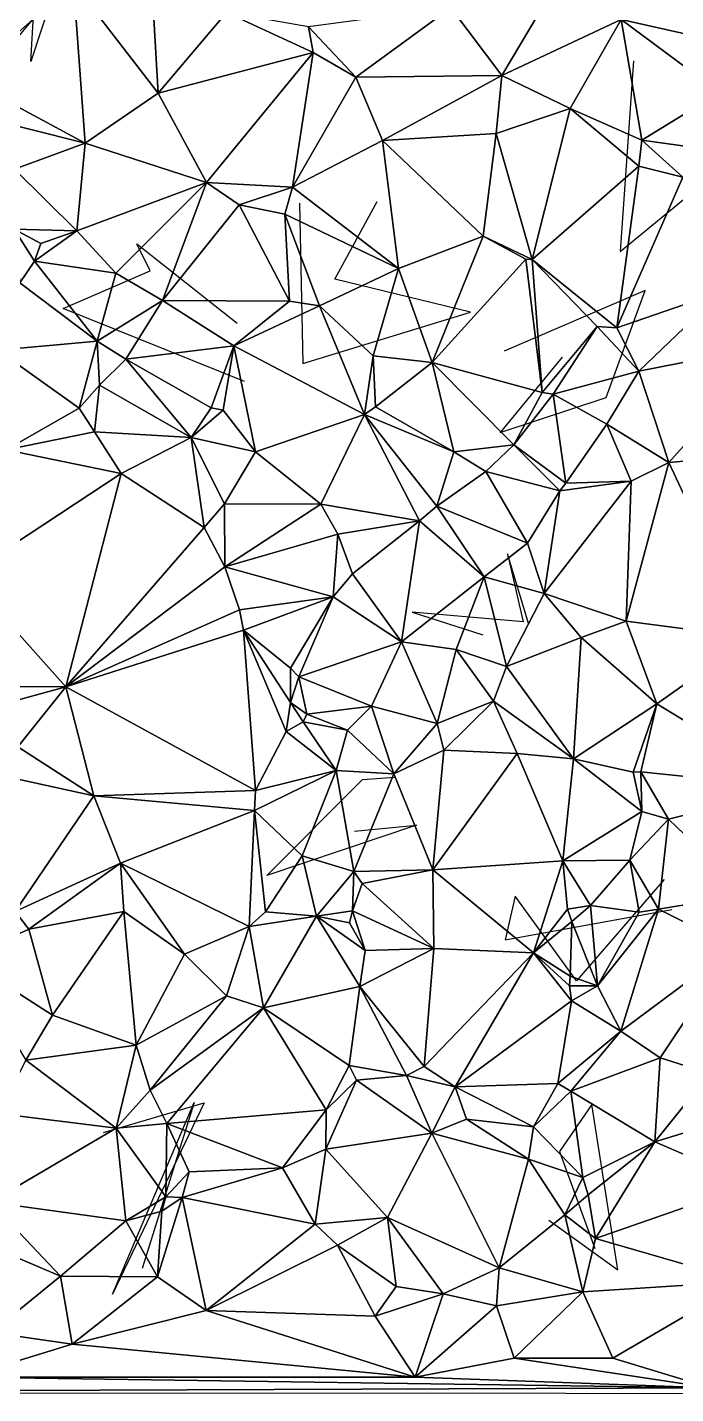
# Model space of a CAD drawing. Header units: metres. Extents: x -15 to 15, y -15.3 to 15.6.
# Drawn here: x -1.19 to 4.77, y -14.99 to -2.43 of the extents above; entities that cross this region are included whole.
import ezdxf

# ---------------------------------------------------------------- set-up
doc = ezdxf.new("R2010")
doc.units = ezdxf.units.M
doc.layers.add('CRACKS', color=1, linetype='Continuous')
doc.layers.add('STREET_MESH', color=7, linetype='Continuous')

msp = doc.modelspace()

# ---------------------------------------------------------------- linework, layer by layer
at = {"layer": 'CRACKS'}
for points in [[(-1.292, -1.336, 0.1), (-1.722, -3.059, 0.1), (-0.956, -2.142, 0.1), (-1.154, -2.747, 0.1), (-1.094, -1.694, 0.1)], [(4.381, -2.741, 0.1), (4.259, -4.491, 0.1), (5.475, -3.493, 0.1), (5.645, -4.541, 0.1), (5.953, -3.468, 0.1)], [(1.314, -4.049, 0.1), (1.343, -5.521, 0.1), (2.885, -5.049, 0.1), (1.638, -4.747, 0.1), (2.027, -4.034, 0.1)], [(0.807, -5.686, 0.1), (-0.858, -5.017, 0.1), (-0.058, -4.671, 0.1), (-0.18, -4.423, 0.1), (0.742, -5.152, 0.1)], [(3.728, -5.463, 0.1), (3.158, -6.155, 0.1), (4.131, -5.834, 0.1), (4.49, -4.85, 0.1), (3.195, -5.409, 0.1)], [(3.42, -7.92, 0.1), (3.226, -7.27, 0.1), (3.368, -7.895, 0.1), (2.349, -7.807, 0.1), (2.999, -8.013, 0.1)], [(1.818, -9.818, 0.1), (2.388, -9.764, 0.1), (1.012, -10.225, 0.1), (1.891, -9.344, 0.1), (2.188, -9.322, 0.1)], [(4.663, -10.261, 0.1), (3.86, -11.192, 0.1), (3.295, -10.414, 0.1), (3.203, -10.815, 0.1), (4.734, -10.536, 0.1)], [(-0.488, -12.586, 0.1), (0.437, -12.314, 0.1), (-0.405, -14.071, 0.1), (0.345, -12.309, 0.1), (-0.131, -13.836, 0.1)], [(3.605, -13.391, 0.1), (4.239, -13.848, 0.1), (3.999, -12.328, 0.1), (3.701, -12.762, 0.1), (4.027, -13.651, 0.1)]]:
    msp.add_polyline3d(points, dxfattribs=at)
at = {"layer": 'STREET_MESH'}
for points in [[(3.85, -1.737), (2.703, -2.255), (3.171, -2.874)], [(4.269, -2.362), (3.85, -1.737), (3.171, -2.874)], [(-1.739, -2.278), (-1.755, -2.906), (-0.763, -2.027)], [(-1.755, -2.906), (-0.655, -3.496), (-0.763, -2.027)], [(0.016, -3.038), (-0.025, -2.352), (-0.763, -2.027)], [(-0.655, -3.496), (0.016, -3.038), (-0.763, -2.027)], [(5.237, -2.578), (4.806, -2.015), (4.269, -2.362)], [(2.703, -2.255), (1.395, -2.428), (1.83, -2.89)], [(2.703, -2.255), (1.83, -2.89), (3.171, -2.874)], [(-0.025, -2.352), (0.016, -3.038), (0.643, -2.298)], [(0.016, -3.038), (1.439, -2.663), (0.643, -2.298)], [(1.439, -2.663), (1.395, -2.428), (0.643, -2.298)], [(3.8, -3.18), (4.269, -2.362), (3.171, -2.874)], [(3.8, -3.18), (4.459, -3.47), (4.269, -2.362)], [(5.174, -3.033), (5.237, -2.578), (4.269, -2.362)], [(4.459, -3.47), (5.174, -3.033), (4.269, -2.362)], [(1.395, -2.428), (1.439, -2.663), (1.83, -2.89)], [(0.46, -3.857), (1.439, -2.663), (0.016, -3.038)], [(1.439, -2.663), (0.46, -3.857), (1.249, -3.902)], [(1.83, -2.89), (1.439, -2.663), (1.249, -3.902)], [(1.83, -2.89), (2.075, -3.473), (3.171, -2.874)], [(2.075, -3.473), (3.119, -3.409), (3.171, -2.874)], [(3.119, -3.409), (3.8, -3.18), (3.171, -2.874)], [(-1.718, -3.232), (-0.655, -3.496), (-1.755, -2.906)], [(2.075, -3.473), (1.83, -2.89), (1.249, -3.902)], [(-0.655, -3.496), (0.46, -3.857), (0.016, -3.038)], [(4.459, -3.47), (5.119, -3.56), (5.174, -3.033)], [(-0.655, -3.496), (-1.718, -3.232), (-1.307, -3.735)], [(3.8, -3.18), (3.119, -3.409), (3.452, -4.565)], [(4.431, -3.709), (3.8, -3.18), (3.452, -4.565)], [(4.459, -3.47), (3.8, -3.18), (4.431, -3.709)], [(-0.733, -4.303), (-0.655, -3.496), (-1.307, -3.735)], [(-0.655, -3.496), (-0.733, -4.303), (0.46, -3.857)], [(2.075, -3.473), (1.249, -3.902), (2.223, -4.648)], [(2.075, -3.473), (3.001, -4.351), (3.119, -3.409)], [(3.001, -4.351), (2.075, -3.473), (2.223, -4.648)], [(3.119, -3.409), (3.001, -4.351), (3.452, -4.565)], [(4.837, -3.809), (4.459, -3.47), (4.431, -3.709)], [(5.119, -3.56), (4.459, -3.47), (4.837, -3.809)], [(-1.31, -4.286), (-0.733, -4.303), (-1.307, -3.735)], [(4.229, -5.194), (4.431, -3.709), (3.452, -4.565)], [(4.837, -3.809), (4.431, -3.709), (4.229, -5.194)], [(-0.733, -4.303), (-0.373, -4.69), (0.46, -3.857)], [(0.46, -3.857), (-0.373, -4.69), (0.054, -4.944)], [(0.46, -3.857), (0.054, -4.944), (0.76, -4.063)], [(1.249, -3.902), (0.46, -3.857), (0.76, -4.063)], [(4.837, -3.809), (4.229, -5.194), (5.196, -4.859)], [(1.18, -4.15), (1.249, -3.902), (0.76, -4.063)], [(1.249, -3.902), (1.18, -4.15), (2.223, -4.648)], [(0.054, -4.944), (1.221, -4.949), (0.76, -4.063)], [(1.221, -4.949), (1.18, -4.15), (0.76, -4.063)], [(1.18, -4.15), (1.498, -4.992), (2.223, -4.648)], [(1.498, -4.992), (1.18, -4.15), (1.221, -4.949)], [(-1.063, -4.42), (-0.733, -4.303), (-1.31, -4.286)], [(-1.257, -4.779), (-1.122, -4.581), (-1.31, -4.286)], [(-1.122, -4.581), (-1.063, -4.42), (-1.31, -4.286)], [(-1.063, -4.42), (-1.122, -4.581), (-0.733, -4.303)], [(-1.122, -4.581), (-0.373, -4.69), (-0.733, -4.303)], [(3.001, -4.351), (2.223, -4.648), (2.531, -5.513)], [(3.394, -4.564), (3.001, -4.351), (2.531, -5.513)], [(3.001, -4.351), (3.394, -4.564), (3.452, -4.565)], [(-1.122, -4.581), (-1.257, -4.779), (-0.546, -5.315)], [(-0.373, -4.69), (-1.122, -4.581), (-0.546, -5.315)], [(3.543, -5.789), (3.394, -4.564), (2.531, -5.513)], [(3.394, -4.564), (3.543, -5.789), (3.452, -4.565)], [(4.047, -5.182), (4.229, -5.194), (3.452, -4.565)], [(3.543, -5.789), (4.047, -5.182), (3.452, -4.565)], [(-0.373, -4.69), (-0.546, -5.315), (0.054, -4.944)], [(1.498, -4.992), (1.989, -5.45), (2.223, -4.648)], [(2.223, -4.648), (1.989, -5.45), (2.531, -5.513)], [(-0.546, -5.315), (-1.257, -4.779), (-1.461, -5.399)], [(4.229, -5.194), (4.43, -5.593), (5.196, -4.859)], [(4.43, -5.593), (5.677, -5.346), (5.196, -4.859)], [(-0.546, -5.315), (-0.284, -5.48), (0.054, -4.944)], [(-0.284, -5.48), (0.71, -5.36), (0.054, -4.944)], [(0.71, -5.36), (1.221, -4.949), (0.054, -4.944)], [(0.71, -5.36), (1.498, -4.992), (1.221, -4.949)], [(1.498, -4.992), (0.71, -5.36), (1.911, -5.989)], [(1.989, -5.45), (1.498, -4.992), (1.911, -5.989)], [(4.047, -5.182), (3.543, -5.789), (3.645, -5.802)], [(4.43, -5.593), (4.047, -5.182), (3.645, -5.802)], [(4.047, -5.182), (4.43, -5.593), (4.229, -5.194)], [(-0.546, -5.315), (-1.461, -5.399), (-0.712, -5.933)], [(-0.546, -5.315), (-0.712, -5.933), (-0.526, -5.72)], [(-0.284, -5.48), (-0.546, -5.315), (-0.526, -5.72)], [(0.503, -5.928), (0.71, -5.36), (-0.284, -5.48)], [(0.503, -5.928), (0.613, -5.951), (0.71, -5.36)], [(0.71, -5.36), (0.613, -5.951), (0.909, -6.334)], [(0.71, -5.36), (0.909, -6.334), (1.911, -5.989)], [(5.677, -5.346), (4.43, -5.593), (4.708, -6.432)], [(5.677, -5.346), (4.708, -6.432), (5.786, -6.336)], [(-0.712, -5.933), (-1.461, -5.399), (-1.381, -6.314)], [(0.317, -6.202), (-0.284, -5.48), (-0.526, -5.72)], [(0.317, -6.202), (0.503, -5.928), (-0.284, -5.48)], [(2.011, -5.92), (1.989, -5.45), (1.911, -5.989)], [(1.989, -5.45), (2.011, -5.92), (2.531, -5.513)], [(2.011, -5.92), (2.731, -6.333), (2.531, -5.513)], [(2.531, -5.513), (2.731, -6.333), (3.283, -6.267)], [(3.543, -5.789), (2.531, -5.513), (3.283, -6.267)], [(4.43, -5.593), (3.645, -5.802), (4.138, -6.08)], [(4.708, -6.432), (4.43, -5.593), (4.138, -6.08)], [(-0.712, -5.933), (-0.57, -6.149), (-0.526, -5.72)], [(-0.57, -6.149), (0.317, -6.202), (-0.526, -5.72)], [(3.645, -5.802), (3.543, -5.789), (3.283, -6.267)], [(3.761, -6.621), (3.645, -5.802), (3.283, -6.267)], [(3.645, -5.802), (3.761, -6.621), (4.138, -6.08)], [(-0.57, -6.149), (-0.712, -5.933), (-1.381, -6.314)], [(0.317, -6.202), (0.613, -5.951), (0.503, -5.928)], [(0.613, -5.951), (0.317, -6.202), (0.909, -6.334)], [(0.909, -6.334), (1.509, -6.815), (1.911, -5.989)], [(1.509, -6.815), (2.415, -6.968), (1.911, -5.989)], [(2.731, -6.333), (2.011, -5.92), (1.911, -5.989)], [(2.415, -6.968), (2.574, -6.833), (1.911, -5.989)], [(2.574, -6.833), (2.731, -6.333), (1.911, -5.989)], [(-0.326, -6.531), (-0.57, -6.149), (-1.381, -6.314)], [(0.317, -6.202), (-0.57, -6.149), (-0.326, -6.531)], [(3.761, -6.621), (4.361, -6.603), (4.138, -6.08)], [(4.361, -6.603), (4.708, -6.432), (4.138, -6.08)], [(0.436, -7.027), (0.317, -6.202), (-0.326, -6.531)], [(0.909, -6.334), (0.317, -6.202), (0.624, -6.809)], [(0.317, -6.202), (0.436, -7.027), (0.624, -6.809)], [(2.731, -6.333), (3.024, -6.514), (3.283, -6.267)], [(3.024, -6.514), (3.705, -6.692), (3.283, -6.267)], [(3.705, -6.692), (3.761, -6.621), (3.283, -6.267)], [(-0.326, -6.531), (-1.381, -6.314), (-1.749, -7.469)], [(1.509, -6.815), (0.909, -6.334), (0.624, -6.809)], [(2.731, -6.333), (2.574, -6.833), (3.024, -6.514)], [(4.708, -6.432), (5.461, -8.04), (5.786, -6.336)], [(3.024, -6.514), (2.574, -6.833), (3.408, -7.171)], [(3.705, -6.692), (3.024, -6.514), (3.408, -7.171)], [(4.708, -6.432), (4.361, -6.603), (4.316, -7.887)], [(5.461, -8.04), (4.708, -6.432), (4.316, -7.887)], [(-0.326, -6.531), (-1.749, -7.469), (-0.834, -8.491)], [(0.436, -7.027), (-0.326, -6.531), (-0.834, -8.491)], [(4.361, -6.603), (3.561, -7.635), (4.316, -7.887)], [(3.705, -6.692), (3.561, -7.635), (4.361, -6.603)], [(3.761, -6.621), (3.705, -6.692), (4.361, -6.603)], [(3.561, -7.635), (3.705, -6.692), (3.408, -7.171)], [(0.436, -7.027), (0.628, -7.389), (0.624, -6.809)], [(0.628, -7.389), (1.509, -6.815), (0.624, -6.809)], [(0.628, -7.389), (1.667, -7.09), (1.509, -6.815)], [(1.509, -6.815), (1.667, -7.09), (2.415, -6.968)], [(3.011, -7.481), (2.574, -6.833), (2.415, -6.968)], [(2.574, -6.833), (3.011, -7.481), (3.408, -7.171)], [(0.628, -7.389), (0.436, -7.027), (-0.834, -8.491)], [(2.415, -6.968), (1.667, -7.09), (1.801, -7.455)], [(2.252, -8.079), (2.415, -6.968), (1.801, -7.455)], [(2.252, -8.079), (3.011, -7.481), (2.415, -6.968)], [(0.628, -7.389), (1.624, -7.664), (1.667, -7.09)], [(1.667, -7.09), (1.624, -7.664), (1.801, -7.455)], [(3.011, -7.481), (3.561, -7.635), (3.408, -7.171)], [(0.761, -7.784), (0.628, -7.389), (-0.834, -8.491)], [(1.624, -7.664), (0.628, -7.389), (0.761, -7.784)], [(-1.749, -7.469), (-2.237, -8.484), (-0.834, -8.491)], [(1.624, -7.664), (2.252, -8.079), (1.801, -7.455)], [(3.011, -7.481), (2.252, -8.079), (2.752, -8.15)], [(3.216, -8.306), (3.011, -7.481), (2.752, -8.15)], [(3.561, -7.635), (3.011, -7.481), (3.216, -8.306)], [(3.9, -8.037), (3.561, -7.635), (3.216, -8.306)], [(3.561, -7.635), (3.9, -8.037), (4.316, -7.887)], [(0.8, -7.971), (1.624, -7.664), (0.761, -7.784)], [(1.624, -7.664), (0.8, -7.971), (1.23, -8.319)], [(1.307, -8.399), (1.624, -7.664), (1.23, -8.319)], [(1.624, -7.664), (1.307, -8.399), (2.252, -8.079)], [(0.8, -7.971), (0.761, -7.784), (-0.834, -8.491)], [(3.9, -8.037), (4.596, -8.647), (4.316, -7.887)], [(4.596, -8.647), (5.461, -8.04), (4.316, -7.887)], [(0.909, -9.443), (0.8, -7.971), (-0.834, -8.491)], [(1.23, -8.319), (0.8, -7.971), (1.23, -8.637)], [(0.8, -7.971), (1.19, -8.903), (1.23, -8.637)], [(1.19, -8.903), (0.8, -7.971), (0.909, -9.443)], [(2.252, -8.079), (1.307, -8.399), (1.975, -8.668)], [(2.577, -8.828), (2.252, -8.079), (1.975, -8.668)], [(2.252, -8.079), (2.577, -8.828), (2.752, -8.15)], [(2.577, -8.828), (3.095, -8.624), (2.752, -8.15)], [(3.095, -8.624), (3.216, -8.306), (2.752, -8.15)], [(3.9, -8.037), (3.216, -8.306), (3.83, -9.154)], [(4.596, -8.647), (3.9, -8.037), (3.83, -9.154)], [(5.461, -8.04), (4.596, -8.647), (5.864, -9.419)], [(1.307, -8.399), (1.23, -8.319), (1.23, -8.637)], [(1.381, -8.742), (1.307, -8.399), (1.23, -8.637)], [(1.307, -8.399), (1.381, -8.742), (1.975, -8.668)], [(3.216, -8.306), (3.095, -8.624), (3.83, -9.154)], [(-2.237, -8.484), (-2.019, -8.816), (-0.834, -8.491)], [(-2.019, -8.816), (-1.274, -9.042), (-0.834, -8.491)], [(-1.274, -9.042), (-0.576, -9.492), (-0.834, -8.491)], [(-0.576, -9.492), (0.909, -9.443), (-0.834, -8.491)], [(1.19, -8.903), (1.347, -8.813), (1.23, -8.637)], [(1.347, -8.813), (1.381, -8.742), (1.23, -8.637)], [(2.577, -8.828), (2.639, -9.073), (3.095, -8.624)], [(3.095, -8.624), (2.639, -9.073), (3.313, -9.103)], [(3.095, -8.624), (3.313, -9.103), (3.83, -9.154)], [(4.38, -9.275), (4.596, -8.647), (3.83, -9.154)], [(4.38, -9.275), (4.449, -9.272), (4.596, -8.647)], [(4.596, -8.647), (4.449, -9.272), (5.864, -9.419)], [(1.755, -8.89), (1.381, -8.742), (1.347, -8.813)], [(1.381, -8.742), (1.755, -8.89), (1.975, -8.668)], [(1.975, -8.668), (1.755, -8.89), (2.18, -9.29)], [(2.577, -8.828), (1.975, -8.668), (2.18, -9.29)], [(1.65, -9.26), (1.19, -8.903), (0.909, -9.443)], [(1.19, -8.903), (1.65, -9.26), (1.347, -8.813)], [(1.65, -9.26), (1.755, -8.89), (1.347, -8.813)], [(1.755, -8.89), (1.65, -9.26), (2.18, -9.29)], [(2.639, -9.073), (2.577, -8.828), (2.18, -9.29)], [(-1.274, -9.042), (-1.372, -9.318), (-0.576, -9.492)], [(2.639, -9.073), (2.18, -9.29), (2.537, -10.174)], [(3.313, -9.103), (2.639, -9.073), (2.537, -10.174)], [(3.733, -10.091), (3.313, -9.103), (2.537, -10.174)], [(3.313, -9.103), (3.733, -10.091), (3.83, -9.154)], [(3.733, -10.091), (4.459, -9.637), (3.83, -9.154)], [(4.459, -9.637), (4.38, -9.275), (3.83, -9.154)], [(1.65, -9.26), (0.899, -9.629), (1.339, -10.044)], [(0.899, -9.629), (1.65, -9.26), (0.909, -9.443)], [(1.813, -10.189), (1.65, -9.26), (1.339, -10.044)], [(1.65, -9.26), (1.813, -10.189), (2.18, -9.29)], [(4.459, -9.637), (4.449, -9.272), (4.38, -9.275)], [(4.449, -9.272), (4.704, -9.706), (5.864, -9.419)], [(4.449, -9.272), (4.459, -9.637), (4.704, -9.706)], [(-1.372, -9.318), (-1.3, -10.557), (-0.576, -9.492)], [(2.18, -9.29), (1.813, -10.189), (2.537, -10.174)], [(-1.3, -10.557), (-0.331, -10.113), (-0.576, -9.492)], [(-0.576, -9.492), (0.899, -9.629), (0.909, -9.443)], [(-0.331, -10.113), (0.899, -9.629), (-0.576, -9.492)], [(4.704, -9.706), (5.428, -10.399), (5.864, -9.419)], [(0.899, -9.629), (-0.331, -10.113), (0.85, -10.695)], [(1, -10.56), (0.899, -9.629), (0.85, -10.695)], [(0.899, -9.629), (1, -10.56), (1.339, -10.044)], [(4.348, -10.084), (4.459, -9.637), (3.733, -10.091)], [(4.459, -9.637), (4.348, -10.084), (4.704, -9.706)], [(4.704, -9.706), (4.348, -10.084), (4.613, -10.534)], [(5.428, -10.399), (4.704, -9.706), (4.613, -10.534)], [(-1.3, -10.557), (-1.173, -10.717), (-0.331, -10.113)], [(-0.331, -10.113), (-1.173, -10.717), (-0.3, -10.557)], [(0.85, -10.695), (-0.331, -10.113), (0.257, -10.947)], [(-0.331, -10.113), (-0.3, -10.557), (0.257, -10.947)], [(1, -10.56), (1.471, -10.6), (1.339, -10.044)], [(1.471, -10.6), (1.813, -10.189), (1.339, -10.044)], [(3.462, -10.934), (3.733, -10.091), (2.537, -10.174)], [(3.462, -10.934), (3.776, -10.535), (3.733, -10.091)], [(3.987, -10.501), (4.348, -10.084), (3.733, -10.091)], [(3.776, -10.535), (3.987, -10.501), (3.733, -10.091)], [(4.435, -10.561), (4.348, -10.084), (3.987, -10.501)], [(4.348, -10.084), (4.435, -10.561), (4.613, -10.534)], [(1.813, -10.189), (1.471, -10.6), (1.799, -10.551)], [(1.89, -10.298), (1.813, -10.189), (1.799, -10.551)], [(1.813, -10.189), (1.89, -10.298), (2.537, -10.174)], [(1.89, -10.298), (2.547, -10.897), (2.537, -10.174)], [(2.547, -10.897), (3.462, -10.934), (2.537, -10.174)], [(2.547, -10.897), (1.89, -10.298), (1.799, -10.551)], [(5.306, -10.879), (5.428, -10.399), (4.613, -10.534)], [(3.815, -10.647), (3.776, -10.535), (3.462, -10.934)], [(3.776, -10.535), (3.815, -10.647), (3.987, -10.501)], [(3.987, -10.501), (3.815, -10.647), (4.05, -11.238)], [(4.435, -10.561), (3.987, -10.501), (4.05, -11.238)], [(4.05, -11.238), (4.266, -11.655), (4.613, -10.534)], [(4.435, -10.561), (4.05, -11.238), (4.613, -10.534)], [(4.266, -11.655), (5.306, -10.879), (4.613, -10.534)], [(-1.3, -10.557), (-1.765, -10.991), (-1.173, -10.717)], [(-0.3, -10.557), (-1.173, -10.717), (-0.956, -11.507)], [(-0.189, -11.784), (-0.3, -10.557), (-0.956, -11.507)], [(-0.3, -10.557), (-0.189, -11.784), (0.257, -10.947)], [(1.471, -10.6), (1, -10.56), (0.85, -10.695)], [(0.983, -11.44), (1.471, -10.6), (0.85, -10.695)], [(1.471, -10.6), (0.983, -11.44), (1.868, -11.244)], [(1.471, -10.6), (1.772, -10.661), (1.799, -10.551)], [(1.918, -10.913), (1.471, -10.6), (1.868, -11.244)], [(1.772, -10.661), (1.471, -10.6), (1.918, -10.913)], [(1.772, -10.661), (1.918, -10.913), (1.799, -10.551)], [(1.918, -10.913), (2.547, -10.897), (1.799, -10.551)], [(3.801, -11.151), (3.815, -10.647), (3.462, -10.934)], [(3.815, -10.647), (3.801, -11.151), (4.05, -11.238)], [(-1.173, -10.717), (-1.765, -10.991), (-0.956, -11.507)], [(0.644, -11.331), (0.85, -10.695), (0.257, -10.947)], [(0.644, -11.331), (0.983, -11.44), (0.85, -10.695)], [(2.547, -10.897), (1.918, -10.913), (1.868, -11.244)], [(2.459, -11.98), (2.547, -10.897), (1.868, -11.244)], [(2.459, -11.98), (3.462, -10.934), (2.547, -10.897)], [(5.306, -10.879), (4.266, -11.655), (4.627, -11.9)], [(5.084, -12.043), (5.306, -10.879), (4.627, -11.9)], [(-1.765, -10.991), (-1.202, -11.922), (-0.956, -11.507)], [(-0.189, -11.784), (0.644, -11.331), (0.257, -10.947)], [(2.744, -12.165), (3.462, -10.934), (2.459, -11.98)], [(2.744, -12.165), (3.814, -11.376), (3.462, -10.934)], [(3.814, -11.376), (3.794, -11.239), (3.462, -10.934)], [(3.794, -11.239), (3.801, -11.151), (3.462, -10.934)], [(3.801, -11.151), (3.794, -11.239), (4.05, -11.238)], [(0.983, -11.44), (1.771, -11.969), (1.868, -11.244)], [(1.771, -11.969), (2.296, -12.063), (1.868, -11.244)], [(2.296, -12.063), (2.459, -11.98), (1.868, -11.244)], [(3.794, -11.239), (3.814, -11.376), (4.05, -11.238)], [(3.814, -11.376), (4.266, -11.655), (4.05, -11.238)], [(-0.189, -11.784), (-0.059, -12.198), (0.644, -11.331)], [(0.644, -11.331), (-0.059, -12.198), (0.983, -11.44)], [(3.814, -11.376), (2.744, -12.165), (3.688, -12.137)], [(4.266, -11.655), (3.814, -11.376), (3.688, -12.137)], [(-1.202, -11.922), (-0.189, -11.784), (-0.956, -11.507)], [(0.983, -11.44), (-0.059, -12.198), (0.095, -12.504)], [(0.983, -11.44), (0.095, -12.504), (1.559, -12.379)], [(1.771, -11.969), (0.983, -11.44), (1.559, -12.379)], [(3.806, -12.207), (4.266, -11.655), (3.688, -12.137)], [(4.266, -11.655), (3.806, -12.207), (4.627, -11.9)], [(-0.189, -11.784), (-1.202, -11.922), (-0.372, -12.547)], [(-0.059, -12.198), (-0.189, -11.784), (-0.372, -12.547)], [(-0.372, -12.547), (-1.202, -11.922), (-1.456, -12.41)], [(3.806, -12.207), (4.579, -12.672), (4.627, -11.9)], [(4.579, -12.672), (5.084, -12.043), (4.627, -11.9)], [(1.838, -12.104), (1.771, -11.969), (1.559, -12.379)], [(2.296, -12.063), (1.771, -11.969), (1.838, -12.104)], [(2.296, -12.063), (2.744, -12.165), (2.459, -11.98)], [(5.592, -12.361), (5.084, -12.043), (4.579, -12.672)], [(1.554, -12.738), (1.838, -12.104), (1.559, -12.379)], [(1.554, -12.738), (2.53, -12.591), (1.838, -12.104)], [(2.53, -12.591), (2.296, -12.063), (1.838, -12.104)], [(2.744, -12.165), (2.296, -12.063), (2.53, -12.591)], [(2.848, -12.465), (2.744, -12.165), (2.53, -12.591)], [(2.744, -12.165), (3.463, -12.533), (3.688, -12.137)], [(2.848, -12.465), (3.463, -12.533), (2.744, -12.165)], [(3.463, -12.533), (3.806, -12.207), (3.688, -12.137)], [(-0.059, -12.198), (-0.372, -12.547), (0.095, -12.504)], [(3.463, -12.533), (3.918, -12.999), (3.806, -12.207)], [(3.806, -12.207), (3.918, -12.999), (4.579, -12.672)], [(-0.372, -12.547), (-1.456, -12.41), (-1.529, -13.225)], [(0.095, -12.504), (1.157, -12.912), (1.559, -12.379)], [(1.157, -12.912), (1.554, -12.738), (1.559, -12.379)], [(5.477, -13.059), (5.592, -12.361), (4.579, -12.672)], [(-0.281, -13.397), (-0.372, -12.547), (-1.529, -13.225)], [(-0.372, -12.547), (0.084, -13.176), (0.095, -12.504)], [(0.084, -13.176), (-0.372, -12.547), (-0.281, -13.397)], [(0.095, -12.504), (0.084, -13.176), (0.3, -12.948)], [(1.157, -12.912), (0.095, -12.504), (0.3, -12.948)], [(3.419, -12.831), (2.848, -12.465), (2.53, -12.591)], [(3.463, -12.533), (2.848, -12.465), (3.419, -12.831)], [(3.463, -12.533), (3.419, -12.831), (3.918, -12.999)], [(2.53, -12.591), (1.554, -12.738), (2.121, -13.367)], [(3.147, -13.83), (2.53, -12.591), (2.121, -13.367)], [(3.419, -12.831), (2.53, -12.591), (3.147, -13.83)], [(3.918, -12.999), (3.965, -13.16), (4.579, -12.672)], [(4.579, -12.672), (3.965, -13.16), (4.034, -13.561)], [(5.477, -13.059), (4.579, -12.672), (4.034, -13.561)], [(1.458, -13.427), (1.554, -12.738), (1.157, -12.912)], [(1.554, -12.738), (1.458, -13.427), (2.121, -13.367)], [(0.235, -13.184), (1.157, -12.912), (0.3, -12.948)], [(0.235, -13.184), (1.458, -13.427), (1.157, -12.912)], [(3.751, -13.341), (3.419, -12.831), (3.147, -13.83)], [(3.419, -12.831), (3.751, -13.341), (3.918, -12.999)], [(0.084, -13.176), (0.235, -13.184), (0.3, -12.948)], [(3.751, -13.341), (3.965, -13.16), (3.918, -12.999)], [(0.047, -13.31), (0.084, -13.176), (-0.281, -13.397)], [(0.235, -13.184), (0.084, -13.176), (0.047, -13.31)], [(3.965, -13.16), (3.751, -13.341), (4.034, -13.561)], [(5.399, -13.955), (5.477, -13.059), (4.034, -13.561)], [(-0.882, -13.906), (-0.281, -13.397), (-1.529, -13.225)], [(-1.447, -13.668), (-0.882, -13.906), (-1.529, -13.225)], [(0.235, -13.184), (0.007, -13.913), (0.455, -14.221)], [(0.007, -13.913), (0.235, -13.184), (0.047, -13.31)], [(1.458, -13.427), (0.235, -13.184), (0.455, -14.221)], [(-0.882, -13.906), (0.007, -13.913), (-0.281, -13.397)], [(0.007, -13.913), (0.047, -13.31), (-0.281, -13.397)], [(1.661, -13.621), (1.458, -13.427), (0.455, -14.221)], [(1.458, -13.427), (1.661, -13.621), (2.121, -13.367)], [(1.661, -13.621), (2.202, -14.001), (2.121, -13.367)], [(2.202, -14.001), (2.634, -14.069), (2.121, -13.367)], [(2.634, -14.069), (3.147, -13.83), (2.121, -13.367)], [(3.751, -13.341), (3.147, -13.83), (3.917, -14.051)], [(3.751, -13.341), (3.917, -14.051), (4.034, -13.561)], [(-1.52, -14.423), (-0.882, -13.906), (-1.447, -13.668)], [(2.008, -14.273), (1.661, -13.621), (0.455, -14.221)], [(2.202, -14.001), (1.661, -13.621), (2.008, -14.273)], [(3.917, -14.051), (5.399, -13.955), (4.034, -13.561)], [(-0.882, -13.906), (-1.52, -14.423), (-0.775, -14.531)], [(0.007, -13.913), (-0.882, -13.906), (-0.775, -14.531)], [(0.007, -13.913), (-0.775, -14.531), (0.455, -14.221)], [(2.634, -14.069), (3.124, -14.177), (3.147, -13.83)], [(3.147, -13.83), (3.124, -14.177), (3.917, -14.051)], [(2.634, -14.069), (2.202, -14.001), (2.008, -14.273)], [(3.917, -14.051), (3.124, -14.177), (3.285, -14.659)], [(3.917, -14.051), (3.285, -14.659), (4.191, -14.658)], [(5.399, -13.955), (3.917, -14.051), (4.191, -14.658)], [(5.091, -14.932), (5.399, -13.955), (4.191, -14.658)], [(2.634, -14.069), (2.008, -14.273), (2.375, -14.833)], [(3.124, -14.177), (2.634, -14.069), (2.375, -14.833)], [(3.285, -14.659), (3.124, -14.177), (2.375, -14.833)], [(0.455, -14.221), (-0.775, -14.531), (2.375, -14.833)], [(2.008, -14.273), (0.455, -14.221), (2.375, -14.833)], [(-0.775, -14.531), (-1.52, -14.423), (-1.764, -14.833)], [(2.375, -14.833), (-0.775, -14.531), (-1.764, -14.833)], [(3.285, -14.659), (2.375, -14.833), (5.091, -14.932)], [(3.285, -14.659), (5.091, -14.932), (4.191, -14.658)], [(-6.939, -14.979), (5.091, -14.932), (-1.764, -14.833)], [(5.091, -14.932), (-6.939, -14.979), (14.455, -14.985)], [(5.091, -14.932), (2.375, -14.833), (-1.764, -14.833)]]:
    msp.add_3dface(points, dxfattribs=at)

doc.saveas('drawing.dxf')
